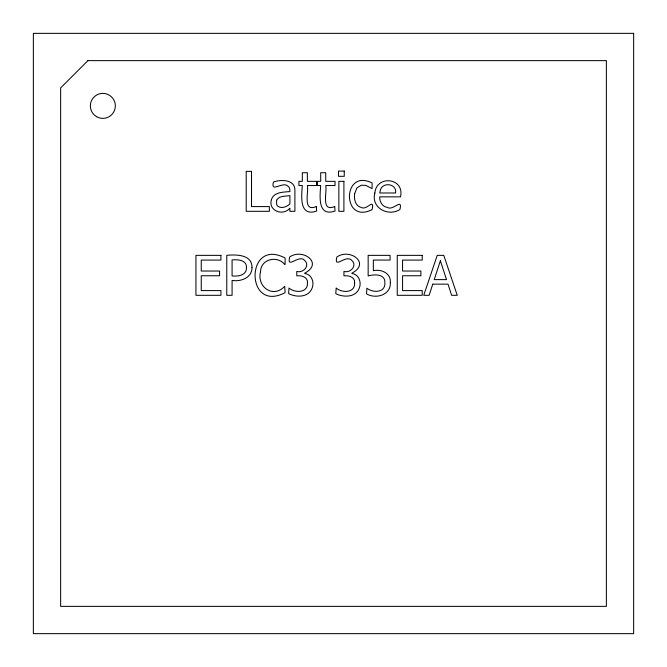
<?xml version="1.0" encoding="UTF-8"?>
<svg xmlns="http://www.w3.org/2000/svg" width="667" height="667" viewBox="0 0 667 667"><rect width="100%" height="100%" fill="white"/><g stroke="black" fill="none" stroke-linecap="round" stroke-linejoin="round"><path stroke-width="1" d="M354.627 193.814C353.91 198.974 355.261 206.136 361.222 207.42C366.792 210.872 374.704 197.032 372.086 209.621C341.854 224.871 341.963 168.026 372.086 182.95L372.086 188.611L365.883 185.418L361.281 185.201L356.853 187.977L354.627 193.814M260.547 271.711C256.503 286.802 273.262 298.816 284.709 286.276L285.109 292.605C244.981 313.907 245.156 236.968 285.109 258.021L285.109 264.432L284.676 264.432C277.239 255.178 260.672 259.046 260.547 271.711M374.846 193.021C370.76 207.829 388.219 216.992 399.933 209.488C402.843 197.249 392.955 211.097 387.435 207.437C382.349 206.828 379.415 201.642 379.731 196.848L400.5 196.848C404.961 177.806 376.488 174.529 374.846 193.021M307.462 283.083C307.929 293.138 294.714 293.155 289.003 288.019L288.628 293.68C296.206 297.457 308.337 297.674 311.981 288.436C314.616 282.516 311.822 274.32 304.752 273.503L304.752 273.128C323.879 263.273 302.635 247.832 289.72 256.995C286.343 269.985 298.866 253.86 304.619 260.405C310.413 265.449 303.21 273.445 296.782 271.436L296.782 275.888C301.559 275.163 308.146 277.138 307.462 283.083M354.636 283.083C355.102 293.138 341.888 293.155 336.176 288.019L335.793 293.68C343.38 297.457 355.511 297.674 359.154 288.436C361.789 282.516 358.996 274.32 351.926 273.503L351.926 273.128C371.052 263.273 349.808 247.832 336.893 256.995C333.517 269.985 346.04 253.86 351.792 260.405C357.587 265.449 350.383 273.445 343.955 271.436L343.955 275.888C348.733 275.163 355.319 277.138 354.636 283.083M390.32 282.6C391.079 295.072 375.779 299.375 366.525 293.864L366.9 288.202C372.92 293.138 385.659 292.971 384.876 282.566C385.301 273.77 374.054 274.179 368.159 275.938L368.159 255.361L390.078 255.361L390.078 260.055L373.337 260.055L373.337 270.685C381.216 268.801 391.279 273.312 390.32 282.6M251.993 267.409C252.343 277.73 240.745 281.924 232.083 280.423L232.083 295.314L226.772 295.314L226.772 255.361C235.868 254.385 252.193 254.385 251.993 267.409M271.386 199.733C267.967 210.83 283.275 216.442 289.895 208.121L289.895 211.314L294.906 211.314L294.906 190.812C295.598 179.448 281.216 179.256 273.495 181.983C270.285 193.43 282.891 181.049 287.852 186.093C289.711 187.244 289.978 189.595 289.895 191.587C283.442 192.129 273.628 191.988 271.386 199.733M246.465 267.542C246.907 275.338 237.969 276.68 232.083 275.888L232.083 259.922C237.635 259.346 246.882 259.947 246.465 267.542M276.588 200.267L276.622 204.561L277.705 206.186C281.599 208.946 286.752 206.887 289.895 203.935L289.895 195.614C285.409 196.365 279.106 195.573 276.588 200.267M380.482 189.645L379.731 192.988L395.589 192.988C397.048 183.767 383.35 181.666 380.482 189.645M432.75 284.15L429.123 295.314L423.753 295.314L437.227 255.361L443.772 255.361L457.245 295.314L451.634 295.314L448.016 284.15L432.75 284.15M440.37 260.78L434.225 279.615L446.54 279.615L440.37 260.78M87.919 60.639L60.639 87.919L60.639 606.361L606.361 606.361L606.361 60.639L87.919 60.639M316.35 206.512C302.209 212.606 308.971 191.637 307.362 185.526L316.642 185.526L316.642 181.341L307.362 181.341L307.362 172.728L302.318 172.728L302.318 181.341L298.908 181.341L298.908 185.526L302.318 185.526C301.484 196.331 299.108 217.134 316.642 211.047L316.35 206.512M334.734 206.512C320.594 212.606 327.355 191.637 325.738 185.526L335.026 185.526L335.026 181.341L325.738 181.341L325.738 172.728L320.694 172.728L320.694 181.341L317.292 181.341L317.292 185.526L320.694 185.526C319.868 196.331 317.484 217.134 335.026 211.047L334.734 206.512M633.65 33.35L33.35 33.35L33.35 633.65L633.65 633.65L633.65 33.35M344.255 171.085L338.511 171.085L338.511 176.321L344.255 176.321L344.255 171.085M251.517 171.361L246.206 171.361L246.206 211.314L269.368 211.314L269.368 206.587L251.517 206.587L251.517 171.361M343.905 181.341L338.861 181.341L338.861 211.314L343.905 211.314L343.905 181.341M220.927 255.361L195.94 255.361L195.94 295.314L220.927 295.314L220.927 290.595L201.251 290.595L201.251 275.754L219.585 275.754L219.585 271.035L201.251 271.035L201.251 260.08L220.927 260.08L220.927 255.361M422.228 255.361L397.249 255.361L397.249 295.314L422.228 295.314L422.228 290.595L402.56 290.595L402.56 275.754L420.885 275.754L420.885 271.035L402.56 271.035L402.56 260.08L422.228 260.08L422.228 255.361M96.598 116.7A12.498 12.498 0 0 0 115.349 105.878A12.498 12.498 0 0 0 96.598 95.056A12.498 12.498 0 0 0 96.598 116.7"/></g></svg>
